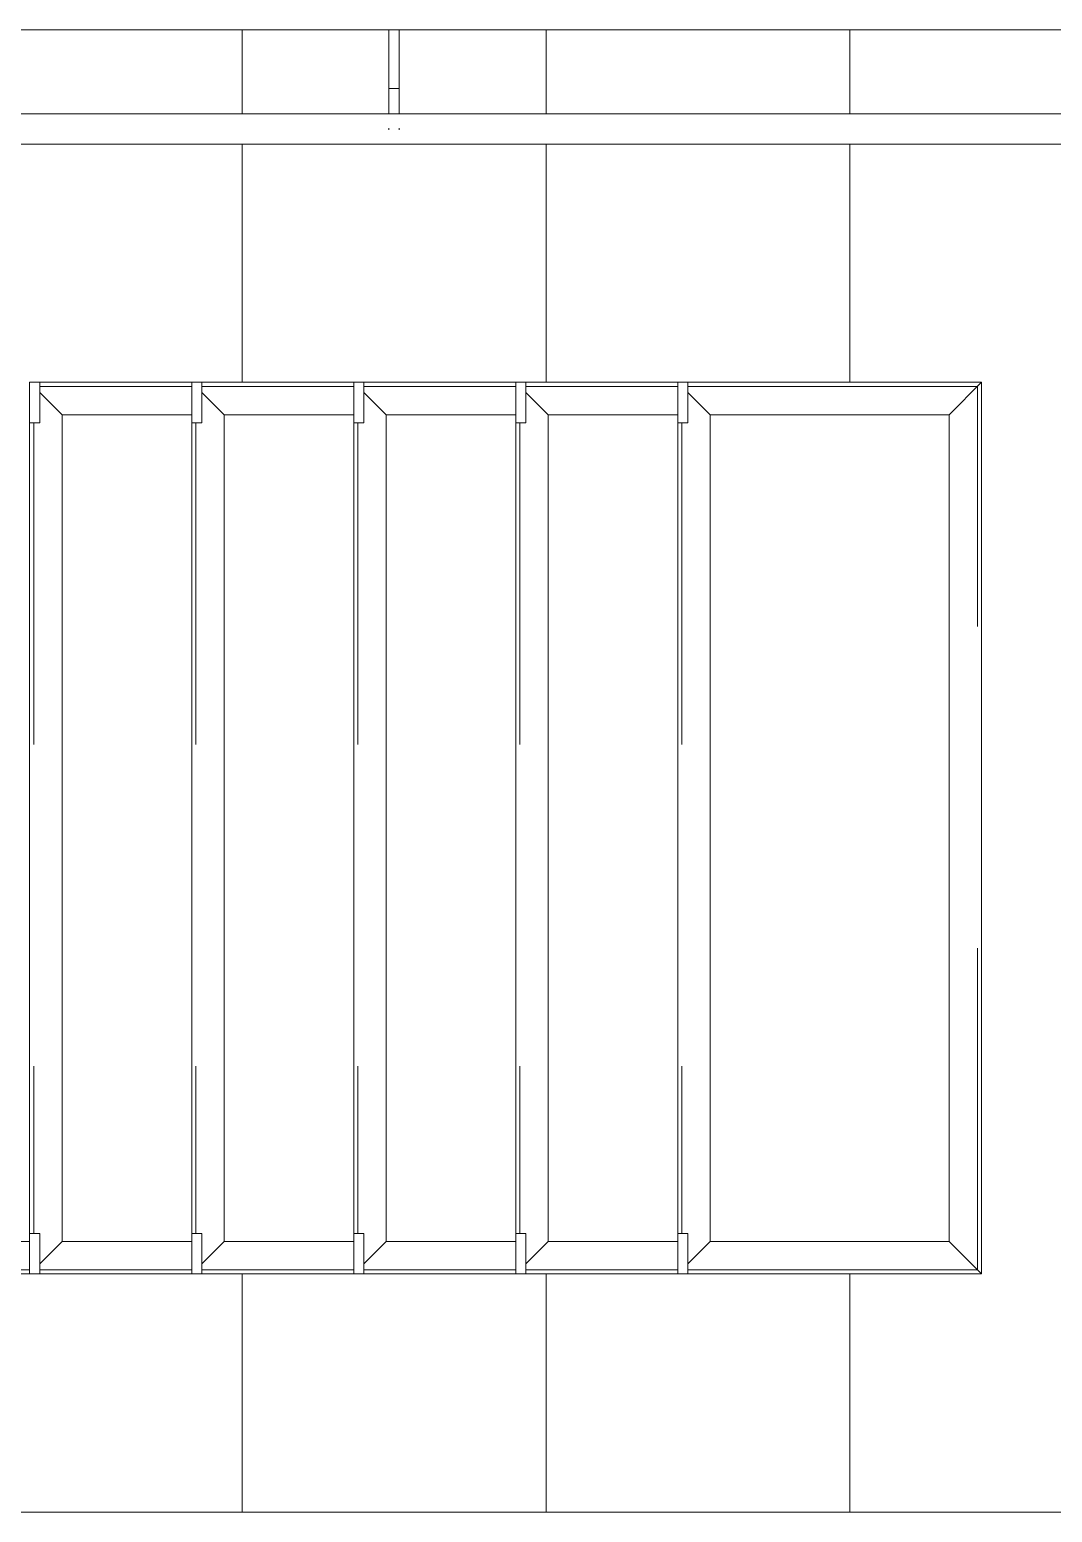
# Model space of a CAD drawing. Header units: millimetres. Extents: x -213536 to 1564669, y -45299 to 942238.
# Drawn here: x 517282 to 518292, y 427310 to 428773 of the extents above; entities that cross this region are included whole.
import ezdxf

# ---------------------------------------------------------------- set-up
doc = ezdxf.new("R2010")
doc.units = ezdxf.units.MM
doc.linetypes.add('Штрих', pattern=[635, 317.5, -317.5])
for name, color, linetype, lineweight in [('0-1', 7, 'Continuous', 5), ('0-2', 7, 'Continuous', 9), ('3) ЖБ 4м', 3, 'Continuous', 30), ('Линии подступенков', 7, 'Continuous', 9), ('Линии свеса', 7, 'Continuous', 9), ('Невидимые линии-1', 7, 'Штрих', 9), ('Обобщенные модели', 7, 'Continuous', 9), ('Ограждение', 7, 'Continuous', 9), ('Стены-1', 7, 'Continuous', 13)]:
    doc.layers.add(name, color=color, linetype=linetype, lineweight=lineweight)
doc.layers.get('0-2').off()

# ---------------------------------------------------------------- blocks, each defined once
blk = doc.blocks.new('О_Элемент поручня_Маршевый_Труба_ГОСТ 8732-78 - О_Элемент поручня_Маршевый_Труба_ГОСТ 8732-78-V101-АИ2_03_План отделки стен 3-го этажа _Часть 2_')
at = {"layer": 'Ограждение'}
blk.add_line((-3926, -30), (-31.9, -30), dxfattribs=at)
blk = doc.blocks.new('ОМ_Уголок_ГОСТ 8509-93 - ОМ_Уголок_ГОСТ 8509-93-26349651-АИ2_03_План отделки стен 3-го этажа _Часть 2_')
at = {"layer": 'Невидимые линии-1'}
blk.add_line((4, -4), (876, -4), dxfattribs=at)
at = {"layer": 'Обобщенные модели'}
for p, q in [((880, 0), (0, 0)), ((32, -32), (0, 0)), ((880, 0), (848, -32)), ((32, -32), (848, -32))]:
    blk.add_line(p, q, dxfattribs=at)
blk = doc.blocks.new('ОМ_Уголок_ГОСТ 8509-93 - ОМ_Уголок_ГОСТ 8509-93-V85-АИ2_03_План отделки стен 3-го этажа _Часть 2_')
at = {"layer": 'Невидимые линии-1'}
blk.add_line((40, -4), (840, -4), dxfattribs=at)
at = {"layer": 'Обобщенные модели'}
for p, q in [((32, -32), (10, -10)), ((840, 0), (40, 0)), ((870, -10), (848, -32)), ((32, -32), (848, -32))]:
    blk.add_line(p, q, dxfattribs=at)
blk = doc.blocks.new('ОМ_Уголок_ГОСТ 8509-93 - ОМ_Уголок_ГОСТ 8509-93-19082047-АИ2_03_План отделки стен 3-го этажа _Часть 2_')
at = {"layer": 'Невидимые линии-1'}
blk.add_line((10, -4), (296, -4), dxfattribs=at)
at = {"layer": 'Обобщенные модели'}
for p, q in [((300, 0), (10, 0)), ((32, -32), (10, -10)), ((300, 0), (268, -32)), ((32, -32), (268, -32))]:
    blk.add_line(p, q, dxfattribs=at)
blk = doc.blocks.new('ОМ_Уголок_ГОСТ 8509-93 - ОМ_Уголок_ГОСТ 8509-93-V86-АИ2_03_План отделки стен 3-го этажа _Часть 2_')
at = {"layer": 'Невидимые линии-1'}
blk.add_line((4, -4), (290, -4), dxfattribs=at)
at = {"layer": 'Обобщенные модели'}
for p, q in [((290, 0), (0, 0)), ((32, -32), (0, 0)), ((290, -10), (268, -32)), ((32, -32), (268, -32))]:
    blk.add_line(p, q, dxfattribs=at)
blk = doc.blocks.new('ОМ_Уголок_ГОСТ 8509-93 - ОМ_Уголок_ГОСТ 8509-93-V87-АИ2_03_План отделки стен 3-го этажа _Часть 2_')
at = {"layer": 'Невидимые линии-1'}
blk.add_line((10, -4), (160, -4), dxfattribs=at)
at = {"layer": 'Обобщенные модели'}
for p, q in [((160, 0), (10, 0)), ((32, -32), (10, -10)), ((32, -32), (160, -32))]:
    blk.add_line(p, q, dxfattribs=at)
blk = doc.blocks.new('ОМ_Уголок_ГОСТ 8509-93 - ОМ_Уголок_ГОСТ 8509-93-V88-АИ2_03_План отделки стен 3-го этажа _Часть 2_')
at = {"layer": 'Невидимые линии-1'}
blk.add_line((140, -4), (290, -4), dxfattribs=at)
at = {"layer": 'Обобщенные модели'}
for p, q in [((290, 0), (140, 0)), ((290, -10), (268, -32)), ((140, -32), (268, -32))]:
    blk.add_line(p, q, dxfattribs=at)
blk = doc.blocks.new('ОМ_Полоса_Трапеция прямоугольная_Прокат_ГОСТ 103-2006 - ОМ_Полоса_Трапеция прямоугольная_Прокат_ГОСТ 103-2006-19082130-АИ2_03_План отделки стен 3-го этажа _Часть 2_')
at = {"layer": 'Обобщенные модели'}
for p, q in [((21530, 47140), (21540, 47140)), ((21530, 47100), (21530, 47140)), ((21540, 47140), (21540, 47100)), ((21540, 47100), (21530, 47100))]:
    blk.add_line(p, q, dxfattribs=at)
blk = doc.blocks.new('ОМ_Полоса_Трапеция прямоугольная_Прокат_ГОСТ 103-2006 - ОМ_Полоса_Трапеция прямоугольная_Прокат_ГОСТ 103-2006-V92-АИ2_03_План отделки стен 3-го этажа _Часть 2_')
at = {"layer": 'Обобщенные модели'}
for p, q in [((20900, 47140), (20890, 47140)), ((20890, 47140), (20890, 47100)), ((20900, 47100), (20900, 47140)), ((20890, 47100), (20900, 47100))]:
    blk.add_line(p, q, dxfattribs=at)
blk = doc.blocks.new('ОМ_Полоса_Трапеция прямоугольная_Прокат_ГОСТ 103-2006 - ОМ_Полоса_Трапеция прямоугольная_Прокат_ГОСТ 103-2006-19082170-АИ2_03_План отделки стен 3-го этажа _Часть 2_')
at = {"layer": 'Обобщенные модели'}
for p, q in [((21530, 46300), (21540, 46300)), ((21530, 46260), (21530, 46300)), ((21540, 46300), (21540, 46260)), ((21540, 46260), (21530, 46260))]:
    blk.add_line(p, q, dxfattribs=at)
blk = doc.blocks.new('ОМ_Полоса_Трапеция прямоугольная_Прокат_ГОСТ 103-2006 - ОМ_Полоса_Трапеция прямоугольная_Прокат_ГОСТ 103-2006-V95-АИ2_03_План отделки стен 3-го этажа _Часть 2_')
at = {"layer": 'Обобщенные модели'}
for p, q in [((20900, 46300), (20890, 46300)), ((20890, 46300), (20890, 46260)), ((20900, 46260), (20900, 46300)), ((20890, 46260), (20900, 46260))]:
    blk.add_line(p, q, dxfattribs=at)
blk = doc.blocks.new('Ограждение 8 - Ограждение 2-32899986-АИ2_03_План отделки стен 3-го этажа _Часть 2_')
at = {"layer": 'Ограждение'}
for p, q in [((84594.8, 1719), (84594.8, 1661.1)), ((84594.8, 1719), (84594.8, 1661.1)), ((84604.8, 1661.1), (84604.8, 1719)), ((84604.8, 1661.1), (84604.8, 1719)), ((87453.5, 1636), (83563.3, 1636)), ((83563.5, 1606), (87453.5, 1606))]:
    blk.add_line(p, q, dxfattribs=at)
at = {"layer": 'Ограждение', "flags": 128}
for points in [[(84594.8, 1636.6), (84594.8, 1638), (84594.8, 1639.3), (84594.8, 1640.7), (84594.8, 1642.2), (84594.8, 1643.7), (84594.8, 1645.2), (84594.8, 1646.7), (84594.8, 1648.3), (84594.8, 1649.8), (84594.8, 1651.4), (84594.8, 1653), (84594.8, 1654.6), (84594.8, 1656.3), (84594.8, 1657.9), (84594.8, 1659.6), (84594.8, 1661.1)], [(84594.8, 1636.6), (84594.8, 1638), (84594.8, 1639.3), (84594.8, 1640.7), (84594.8, 1642.2), (84594.8, 1643.7), (84594.8, 1645.2), (84594.8, 1646.7), (84594.8, 1648.3), (84594.8, 1649.8), (84594.8, 1651.4), (84594.8, 1653), (84594.8, 1654.6), (84594.8, 1656.3), (84594.8, 1657.9), (84594.8, 1659.6), (84594.8, 1661.1)], [(84604.8, 1661.1), (84604.8, 1659.4), (84604.8, 1657.8), (84604.8, 1656.2), (84604.8, 1654.5), (84604.8, 1652.9), (84604.8, 1651.3), (84604.8, 1649.7), (84604.8, 1648.1), (84604.8, 1646.6), (84604.8, 1645.1), (84604.8, 1643.6), (84604.8, 1642.1), (84604.8, 1640.6), (84604.8, 1639.2), (84604.8, 1637.9), (84604.8, 1636.5)], [(84604.8, 1661.1), (84604.8, 1659.4), (84604.8, 1657.8), (84604.8, 1656.2), (84604.8, 1654.5), (84604.8, 1652.9), (84604.8, 1651.3), (84604.8, 1649.7), (84604.8, 1648.1), (84604.8, 1646.6), (84604.8, 1645.1), (84604.8, 1643.6), (84604.8, 1642.1), (84604.8, 1640.6), (84604.8, 1639.2), (84604.8, 1637.9), (84604.8, 1636.5)], [(84594.8, 1620.1), (84594.8, 1620.2), (84594.8, 1620.3), (84594.8, 1620.4), (84594.8, 1620.7), (84594.8, 1621), (84594.8, 1621.4), (84594.8, 1621.8)], [(84604.8, 1621.8), (84604.8, 1621.3), (84604.8, 1621), (84604.8, 1620.7), (84604.8, 1620.4), (84604.8, 1620.3), (84604.8, 1620.2), (84604.8, 1620.1)]]:
    blk.add_lwpolyline(points, dxfattribs=at)
at = {"layer": 'Ограждение'}
for points in [[(84594.9, 1661.1), (84594.8, 1661.1), (84594.8, 1661.1), (84594.9, 1661.1)], [(84594.9, 1661.1), (84594.8, 1661.1), (84594.8, 1661.1), (84595.4, 1661.1), (84596.5, 1661.1), (84598.1, 1661.1), (84599.2, 1661.1), (84599.8, 1661.1)], [(84599.8, 1661.1), (84600.4, 1661.1), (84601.6, 1661.1), (84603.1, 1661.1), (84604.2, 1661.1), (84604.6, 1661.1), (84604.7, 1661.1)]]:
    blk.add_open_spline(points, degree=3, dxfattribs=at)
blk = doc.blocks.new('0125-Р-ОО-Ш2-АР-о_23_10_2024_rvt-1-АИ2_03_План отделки стен 3-го этажа _Часть 2_')
at = {"layer": 'Линии подступенков'}
for p, q in [((86800, 3538), (86800, 3455)), ((87100, 3538), (87100, 3455)), ((87400, 3538), (87400, 3455)), ((86800, 3425), (86800, 3190)), ((87100, 3425), (87100, 3190)), ((87400, 3425), (87400, 3190)), ((86800, 2310), (86800, 2075)), ((87100, 2310), (87100, 2075)), ((87400, 2310), (87400, 2074.7))]:
    blk.add_line(p, q, dxfattribs=at)
at = {"layer": 'Линии свеса'}
for p, q in [((86800, 3538), (86800, 3455)), ((87100, 3538), (87100, 3455)), ((87400, 3538), (87400, 3455)), ((86800, 3425), (86800, 3190)), ((87100, 3425), (87100, 3190)), ((87400, 3425), (87400, 3190)), ((86800, 2310), (86800, 2075)), ((87100, 2310), (87100, 2075)), ((87400, 2310), (87400, 2074.7))]:
    blk.add_line(p, q, dxfattribs=at)
at = {"layer": '0-2'}
for name, p in [('Ограждение 8 - Ограждение 2-32899986-АИ2_03_План отделки стен 3-го этажа _Часть 2_', (2350, 1819)), ('ОМ_Полоса_Трапеция прямоугольная_Прокат_ГОСТ 103-2006 - ОМ_Полоса_Трапеция прямоугольная_Прокат_ГОСТ 103-2006-V92-АИ2_03_План отделки стен 3-го этажа _Часть 2_', (65700, -43950)), ('ОМ_Полоса_Трапеция прямоугольная_Прокат_ГОСТ 103-2006 - ОМ_Полоса_Трапеция прямоугольная_Прокат_ГОСТ 103-2006-19082130-АИ2_03_План отделки стен 3-го этажа _Часть 2_', (65220, -43950)), ('ОМ_Полоса_Трапеция прямоугольная_Прокат_ГОСТ 103-2006 - ОМ_Полоса_Трапеция прямоугольная_Прокат_ГОСТ 103-2006-19082130-АИ2_03_План отделки стен 3-го этажа _Часть 2_', (65380, -43950)), ('ОМ_Полоса_Трапеция прямоугольная_Прокат_ГОСТ 103-2006 - ОМ_Полоса_Трапеция прямоугольная_Прокат_ГОСТ 103-2006-19082130-АИ2_03_План отделки стен 3-го этажа _Часть 2_', (65540, -43950)), ('ОМ_Полоса_Трапеция прямоугольная_Прокат_ГОСТ 103-2006 - ОМ_Полоса_Трапеция прямоугольная_Прокат_ГОСТ 103-2006-19082130-АИ2_03_План отделки стен 3-го этажа _Часть 2_', (65700, -43950)), ('ОМ_Полоса_Трапеция прямоугольная_Прокат_ГОСТ 103-2006 - ОМ_Полоса_Трапеция прямоугольная_Прокат_ГОСТ 103-2006-V95-АИ2_03_План отделки стен 3-го этажа _Часть 2_', (65700, -43950)), ('ОМ_Полоса_Трапеция прямоугольная_Прокат_ГОСТ 103-2006 - ОМ_Полоса_Трапеция прямоугольная_Прокат_ГОСТ 103-2006-19082170-АИ2_03_План отделки стен 3-го этажа _Часть 2_', (65220, -43950)), ('ОМ_Полоса_Трапеция прямоугольная_Прокат_ГОСТ 103-2006 - ОМ_Полоса_Трапеция прямоугольная_Прокат_ГОСТ 103-2006-19082170-АИ2_03_План отделки стен 3-го этажа _Часть 2_', (65380, -43950)), ('ОМ_Полоса_Трапеция прямоугольная_Прокат_ГОСТ 103-2006 - ОМ_Полоса_Трапеция прямоугольная_Прокат_ГОСТ 103-2006-19082170-АИ2_03_План отделки стен 3-го этажа _Часть 2_', (65540, -43950)), ('ОМ_Полоса_Трапеция прямоугольная_Прокат_ГОСТ 103-2006 - ОМ_Полоса_Трапеция прямоугольная_Прокат_ГОСТ 103-2006-19082170-АИ2_03_План отделки стен 3-го этажа _Часть 2_', (65700, -43950))]:
    blk.add_blockref(name, p, dxfattribs=at)
at = {"layer": '0-2', "extrusion": (0, 0, -1)}
for name, p in [('ОМ_Уголок_ГОСТ 8509-93 - ОМ_Уголок_ГОСТ 8509-93-V88-АИ2_03_План отделки стен 3-го этажа _Часть 2_', (-86890, 3190)), ('ОМ_Уголок_ГОСТ 8509-93 - ОМ_Уголок_ГОСТ 8509-93-V88-АИ2_03_План отделки стен 3-го этажа _Часть 2_', (-87050, 3190)), ('ОМ_Уголок_ГОСТ 8509-93 - ОМ_Уголок_ГОСТ 8509-93-V88-АИ2_03_План отделки стен 3-го этажа _Часть 2_', (-87210, 3190)), ('ОМ_Уголок_ГОСТ 8509-93 - ОМ_Уголок_ГОСТ 8509-93-V88-АИ2_03_План отделки стен 3-го этажа _Часть 2_', (-87370, 3190)), ('ОМ_Уголок_ГОСТ 8509-93 - ОМ_Уголок_ГОСТ 8509-93-V86-АИ2_03_План отделки стен 3-го этажа _Часть 2_', (-87530, 3190))]:
    blk.add_blockref(name, p, dxfattribs=at)
for name, p, rotation in [('ОМ_Уголок_ГОСТ 8509-93 - ОМ_Уголок_ГОСТ 8509-93-26349651-АИ2_03_План отделки стен 3-го этажа _Часть 2_', (-87530, 2310), 89.99999999999908), ('ОМ_Уголок_ГОСТ 8509-93 - ОМ_Уголок_ГОСТ 8509-93-V85-АИ2_03_План отделки стен 3-го этажа _Часть 2_', (-86590, 3190), 269.9999999999989), ('ОМ_Уголок_ГОСТ 8509-93 - ОМ_Уголок_ГОСТ 8509-93-V85-АИ2_03_План отделки стен 3-го этажа _Часть 2_', (-86750, 3190), 269.9999999999989), ('ОМ_Уголок_ГОСТ 8509-93 - ОМ_Уголок_ГОСТ 8509-93-V85-АИ2_03_План отделки стен 3-го этажа _Часть 2_', (-86910, 3190), 269.9999999999989), ('ОМ_Уголок_ГОСТ 8509-93 - ОМ_Уголок_ГОСТ 8509-93-V85-АИ2_03_План отделки стен 3-го этажа _Часть 2_', (-87070, 3190), 269.9999999999989), ('ОМ_Уголок_ГОСТ 8509-93 - ОМ_Уголок_ГОСТ 8509-93-V85-АИ2_03_План отделки стен 3-го этажа _Часть 2_', (-87230, 3190), 269.9999999999989), ('ОМ_Уголок_ГОСТ 8509-93 - ОМ_Уголок_ГОСТ 8509-93-V87-АИ2_03_План отделки стен 3-го этажа _Часть 2_', (-86430, 2310), 180), ('ОМ_Уголок_ГОСТ 8509-93 - ОМ_Уголок_ГОСТ 8509-93-V87-АИ2_03_План отделки стен 3-го этажа _Часть 2_', (-86590, 2310), 180), ('ОМ_Уголок_ГОСТ 8509-93 - ОМ_Уголок_ГОСТ 8509-93-V87-АИ2_03_План отделки стен 3-го этажа _Часть 2_', (-86750, 2310), 180), ('ОМ_Уголок_ГОСТ 8509-93 - ОМ_Уголок_ГОСТ 8509-93-V87-АИ2_03_План отделки стен 3-го этажа _Часть 2_', (-86910, 2310), 180), ('ОМ_Уголок_ГОСТ 8509-93 - ОМ_Уголок_ГОСТ 8509-93-V87-АИ2_03_План отделки стен 3-го этажа _Часть 2_', (-87070, 2310), 180), ('ОМ_Уголок_ГОСТ 8509-93 - ОМ_Уголок_ГОСТ 8509-93-19082047-АИ2_03_План отделки стен 3-го этажа _Часть 2_', (-87230, 2310), 180)]:
    blk.add_blockref(name, p, dxfattribs=dict(at, rotation=rotation))
at = {"layer": '0-2', "rotation": 180}
blk.add_blockref('О_Элемент поручня_Маршевый_Труба_ГОСТ 8732-78 - О_Элемент поручня_Маршевый_Труба_ГОСТ 8732-78-V101-АИ2_03_План отделки стен 3-го этажа _Часть 2_', (85881.6, 2045), dxfattribs=at)
blk = doc.blocks.new('3этНиз')
at = {"layer": 'Стены-1'}
blk.add_line((516581.1, 428773.4), (522030.1, 428773.4), dxfattribs=at)
at = {"layer": '0-1'}
blk.add_blockref('0125-Р-ОО-Ш2-АР-о_23_10_2024_rvt-1-АИ2_03_План отделки стен 3-го этажа _Часть 2_', (430692.1, 425235.4), dxfattribs=at)

msp = doc.modelspace()

# ---------------------------------------------------------------- block references
at = {"layer": '3) ЖБ 4м'}
msp.add_blockref('3этНиз', (0, 0), dxfattribs=at)

doc.saveas('drawing.dxf')
